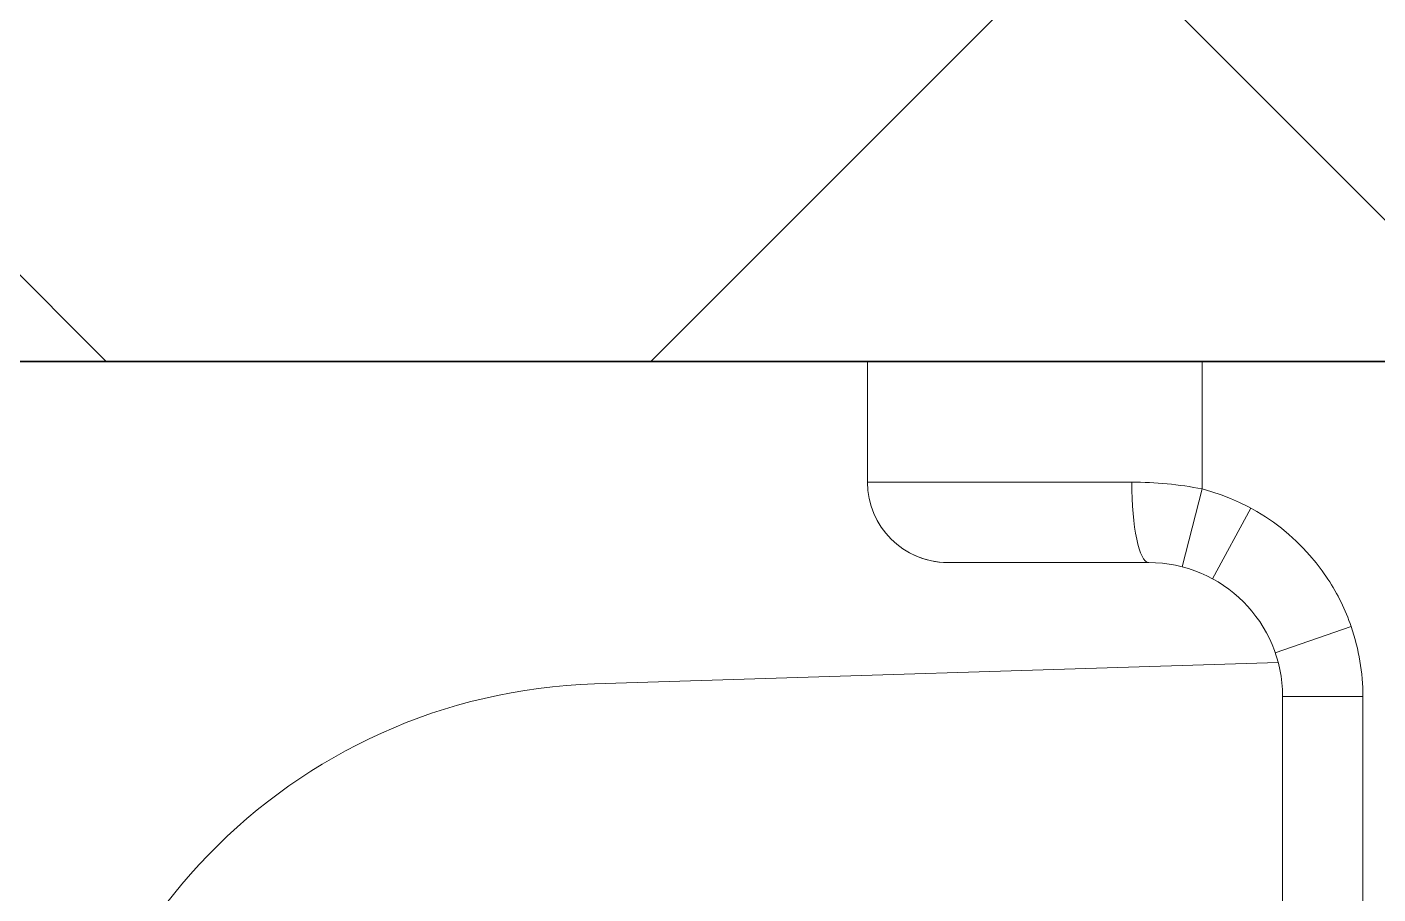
# Model space of a CAD drawing. Header units: metres. Extents: x -0.64 to 0.89, y -0.01 to 0.61.
# Drawn here: x 0.274599 to 0.276616, y 0.573449 to 0.574743 of the extents above; entities that cross this region are included whole.
import ezdxf
from ezdxf.xclip import XClip

# ---------------------------------------------------------------- set-up
doc = ezdxf.new("R2010")
doc.units = ezdxf.units.M
doc.header["$MEASUREMENT"] = 0
doc.header["$XCLIPFRAME"] = 0
for name, color, linetype in [('011_Stift 1.Grau', 7, 'Continuous'), ('035 Decken', 7, 'Continuous'), ('051 Brüstung Bauteilschraffuren', 7, 'Continuous'), ('250 Abbildungen _ Grafiken', 7, 'Continuous')]:
    doc.layers.add(name, color=color, linetype=linetype)

# ---------------------------------------------------------------- blocks, each defined once
blk = doc.blocks.new('Zeichnung_4_3', base_point=(-3.231419911170223, 0.5250452324629931))
at = {"layer": '051 Brüstung Bauteilschraffuren', "linetype": 'Continuous', "lineweight": 0, "true_color": 0x000000}
h = blk.add_hatch(dxfattribs=at)
h.set_pattern_fill('Beton_0003', color=18, style=0, pattern_type=2)
h.set_pattern_definition([(44.99999999999999, (-3.231419911170223, 0.5250452324629931), (-0.001060660171779821, 0.001060660171779822), []), (135.0000000000002, (-3.231419911170223, 0.5250452324629931), (0.001060660171779818, 0.001060660171779824), [])])
h.paths.add_polyline_path([(0.3249130047305222, 0.5786453349058044), (0.2685356694212944, 0.5778233363895388), (0.2653338547517365, 0.5777752905293887), (0.2653398542604402, 0.5712444245557751), (0.2690416686429806, 0.5712444245559782), (0.2690416687650514, 0.5742431944917779), (0.3249070597495494, 0.5742444065799841)])
at = {"layer": '035 Decken', "color": 7, "linetype": 'Continuous', "lineweight": 35, "ltscale": 1000}
blk.add_line((0.3249070604906736, 0.574244405644668), (0.2690416676813706, 0.5742431939586748), dxfattribs=at)
at = {"layer": '250 Abbildungen _ Grafiken', "color": 7, "linetype": 'Continuous', "lineweight": 13, "ltscale": 1000}
for p, q in [((0.2758538875035318, 0.5740633414935213), (0.2758538875035318, 0.5742433427622179)), ((0.2763538886657281, 0.5740531803372979), (0.2763538886657281, 0.5742433427622179)), ((0.2760640788853423, 0.5740633414935213), (0.2758538875035318, 0.5740633414935213)), ((0.2762486250393957, 0.5740633414935213), (0.2760640788853423, 0.5740633414935213)), ((0.2763238877456903, 0.5739369902793781), (0.2763538886657281, 0.5740531803372979)), ((0.2763691048908843, 0.5739192210105766), (0.2764262348225795, 0.5740247503575215)), ((0.2762738876294707, 0.5739433420649002), (0.2759738890579179, 0.5739433420649002)), ((0.2760939000139344, 0.573943342894976), (0.276093673792742, 0.5739433443132906)), ((0.2764629574112319, 0.5738085600671624), (0.2765763967293708, 0.5738476911474469)), ((0.2754463634917927, 0.5737621950089223), (0.2764673173550424, 0.5737941835191418)), ((0.2764738880943492, 0.5737433416000217), (0.2764738880943492, 0.573339433514378)), ((0.2765938875229704, 0.5737433416000217), (0.2764738880943492, 0.5737433416000217)), ((0.2765938875229704, 0.5737433416000217), (0.2765938875229704, 0.5725846381712335))]:
    blk.add_line(p, q, dxfattribs=at)
for centre, radius, start, end in [((0.27597388832565, 0.5740633418103369), 0.0001199999999994716, 180, 270), ((0.2762488739897968, 0.5735150951659291), 0.0005482442790333797, 78.95679497588134, 90.02603077145213), ((0.2762738854134339, 0.5737433339063013), 0.0003200083986442536, 33.21147256088037, 75.52108402386244), ((0.2759739000561843, 0.574063342847106), 0.0001199999997812067, 244.6000673473284, 270), ((0.276273888325651, 0.5737433418103378), 0.0001999999999998226, 0, 90), ((0.2762738232666866, 0.5737433098247209), 0.0003200723078534199, 19.03315881484206, 33.20936860174736), ((0.2762738366965176, 0.5737433345405328), 0.0003200518548335651, 0.001301443586627582, 19.02976012606308), ((0.2754726694443832, 0.5729226073899772), 0.00084000000000003, 91.7946182775264, 180)]:
    blk.add_arc(centre, radius, start, end, dxfattribs=at)
blk.add_ellipse((0.2762738884919713, 0.5740633434576765), major_axis=(1.459490863550146e-10, 0.0001200016403198149), ratio=0.2105266929193552, start_param=1.570810273470021, end_param=3.141592653591252, dxfattribs=at)

msp = doc.modelspace()

# ---------------------------------------------------------------- block references
at = {"layer": '011_Stift 1.Grau', "color": 7, "linetype": 'Continuous', "lineweight": 13, "ltscale": 1000}
ref = msp.add_blockref('Zeichnung_4_3', (-3.231419911170223, 0.5250452324629931), dxfattribs=at)
XClip(ref).set_block_clipping_path([(0.2415876712117318, 0.4461899202493598), (0.3832839469654528, 0.5888474517896617)])

doc.saveas('drawing.dxf')
